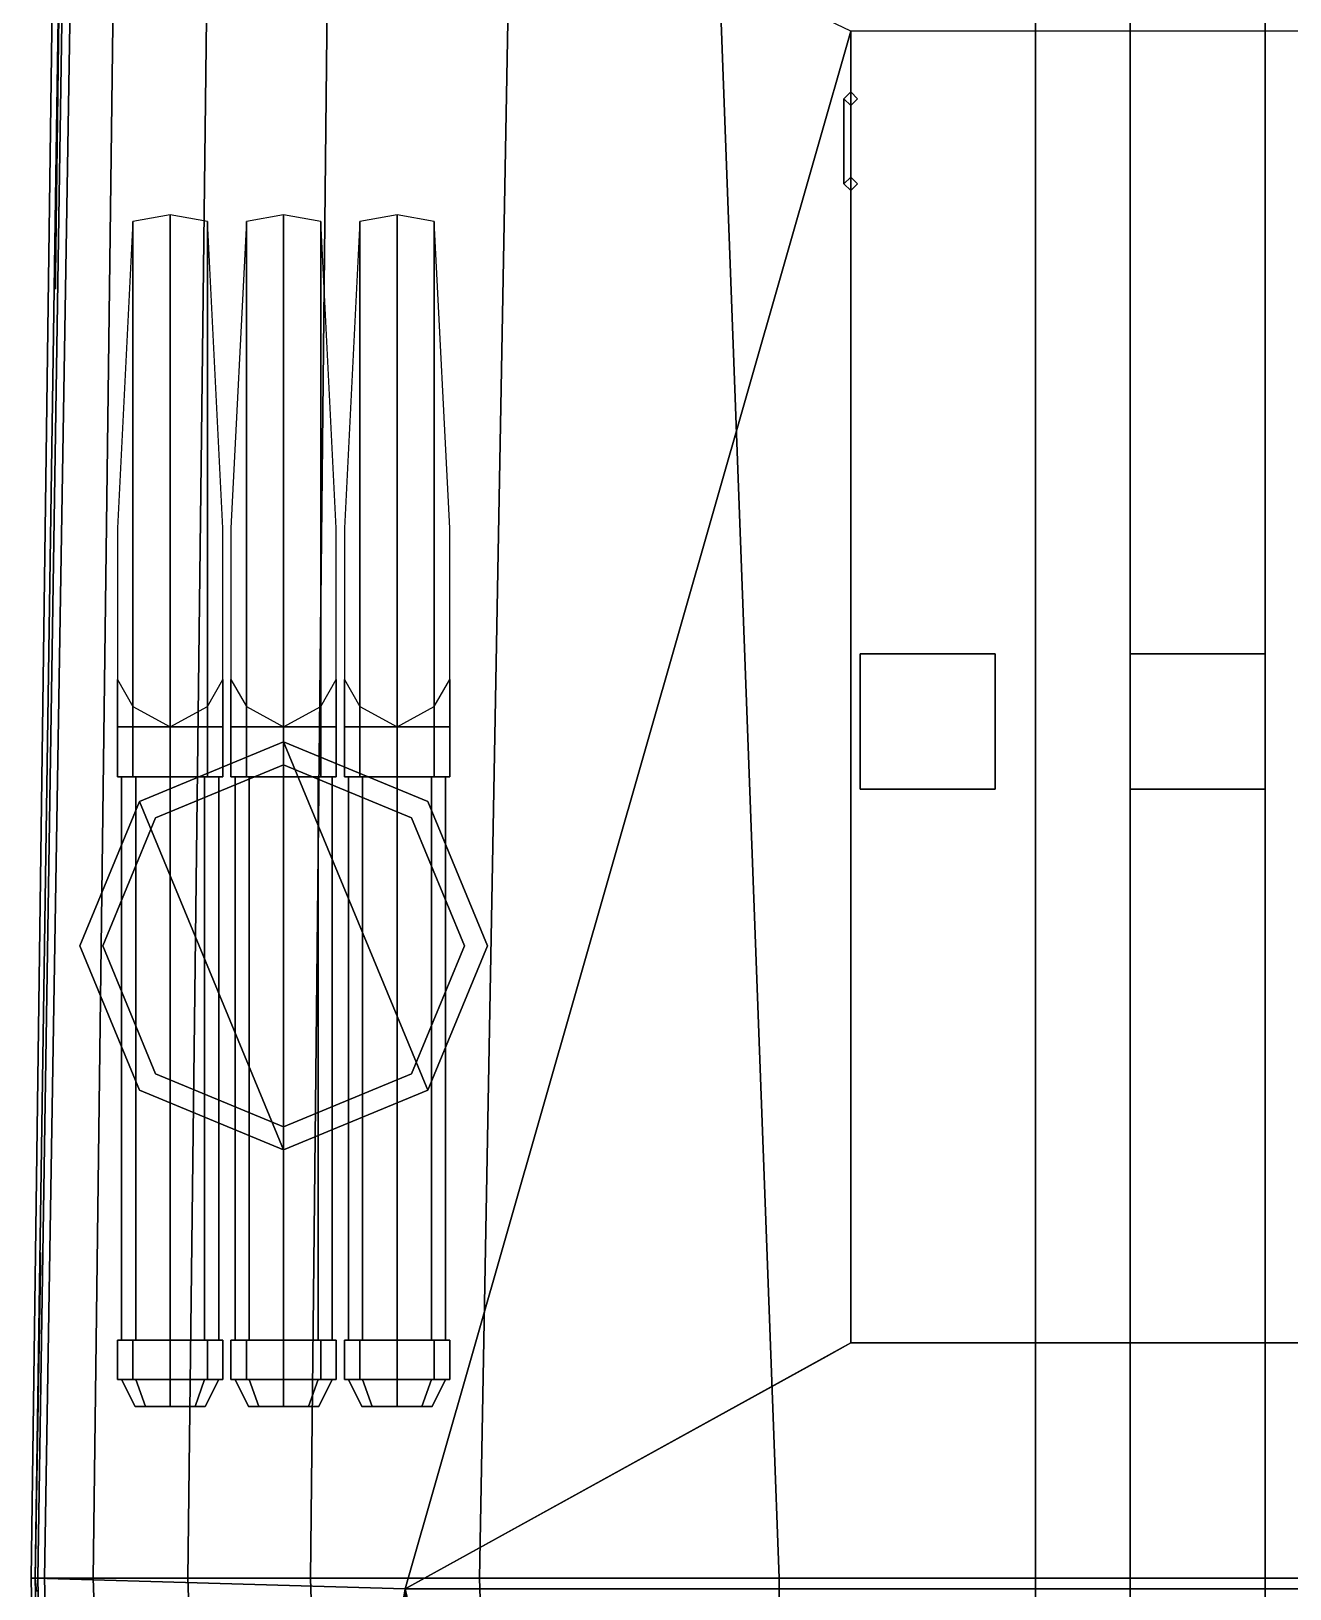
# Model space of a CAD drawing. Header units: millimetres. Extents: x -9 to 9, y -100 to 98.
# Drawn here: x -9.14 to 0.18, y -8.92 to 2.61 of the extents above; entities that cross this region are included whole.
import ezdxf

# ---------------------------------------------------------------- set-up
doc = ezdxf.new("R2010")
doc.units = ezdxf.units.MM
for name, color, linetype in [('cables', 6, 'Continuous'), ('railings', 6, 'Continuous'), ('superstructure', 3, 'Continuous'), ('turret', 2, 'Continuous')]:
    doc.layers.add(name, color=color, linetype=linetype)

msp = doc.modelspace()

# ---------------------------------------------------------------- linework, layer by layer
for points in [[(-8.95, 5.39, 4.38), (-8.87, 5.39, -1.44), (-9.09, -8.84, -1.44), (-9.14, -8.84, 3.52)], [(-8.9, 5.39, 4.91), (-8.95, 5.39, 4.38), (-9.14, -8.84, 3.52), (-9.11, -8.84, 4.91)], [(-8.87, 5.39, -1.44), (-8.81, 5.39, -2.17), (-9.04, -8.84, -2.17), (-9.09, -8.84, -1.44)], [(-8.81, 5.39, -2.17), (-8.5, 5.39, -3.2), (-8.68, -8.84, -3.2), (-9.04, -8.84, -2.17)], [(-8.5, 5.39, -3.2), (-7.81, 5.39, -4.23), (-7.98, -8.84, -4.23), (-8.68, -8.84, -3.2)], [(-7.81, 5.39, -4.23), (-6.92, 5.39, -4.95), (-7.07, -8.84, -4.95), (-7.98, -8.84, -4.23)], [(-6.92, 5.39, -4.95), (-5.56, 5.39, -5.46), (-5.82, -8.84, -5.55), (-7.07, -8.84, -4.95)], [(-5.56, 5.39, -5.46), (-4.13, 5.39, -5.73), (-3.6, -8.84, -5.82), (-5.82, -8.84, -5.55)], [(-4.13, 5.39, -5.73), (-1.7, 5.39, -5.96), (-1.7, -8.84, -5.85), (-3.6, -8.84, -5.82)], [(0, -8.84, -5.97), (-1.7, -8.84, -5.85), (-1.7, 5.39, -5.96), (0, 5.39, -5.97)], [(0, 5.39, -5.97), (1.7, 5.39, -5.96), (1.7, -8.84, -5.85), (0, -8.84, -5.97)], [(-3, -3, 63.87), (-3, -2, 63.87), (-2, -2, 63.87), (-2, -3, 63.87)], [(-2, -3, 63.87), (-2, -2, 63.87), (-3, -2, 63.87), (-3, -3, 63.87)], [(0, -2, 64.87), (0, -2, 63.87), (-1, -2, 63.87), (-1, -2, 64.87)], [(-1, -2, 64.87), (-1, -2, 63.87), (-1, -3, 63.87), (-1, -3, 64.87)], [(-1, -3, 63.87), (-1, -2, 63.87), (0, -2, 63.87), (0, -3, 63.87)], [(0, -3, 64.87), (0, -2, 64.87), (-1, -2, 64.87), (-1, -3, 64.87)], [(0, -3, 63.87), (0, -2, 63.87), (0, -2, 64.87), (0, -3, 64.87)], [(-1, -3, 64.87), (-1, -3, 63.87), (0, -3, 63.87), (0, -3, 64.87)], [(-9.14, -8.84, 3.52), (-9.09, -8.84, -1.44), (-8.8, -23.54, -0.89), (-8.87, -23.54, 3.52)], [(-9.11, -8.84, 4.91), (-9.14, -8.84, 3.52), (-8.87, -23.54, 3.52), (-8.79, -23.54, 4.91)], [(-9.09, -8.84, -1.44), (-9.04, -8.84, -2.17), (-8.69, -23.54, -1.82), (-8.8, -23.54, -0.89)], [(-9.04, -8.84, -2.17), (-8.68, -8.84, -3.2), (-8.17, -23.54, -3.2), (-8.69, -23.54, -1.82)], [(-8.68, -8.84, -3.2), (-7.98, -8.84, -4.23), (-7.47, -23.54, -4.05), (-8.17, -23.54, -3.2)], [(-7.98, -8.84, -4.23), (-7.07, -8.84, -4.95), (-6.62, -23.54, -4.65), (-7.47, -23.54, -4.05)], [(-7.07, -8.84, -4.95), (-5.82, -8.84, -5.55), (-5.34, -23.54, -5.18), (-6.62, -23.54, -4.65)], [(-5.82, -8.84, -5.55), (-3.6, -8.84, -5.82), (-3.6, -23.54, -5.5), (-5.34, -23.54, -5.18)], [(-3.6, -8.84, -5.82), (-1.7, -8.84, -5.85), (-1.7, -23.54, -5.74), (-3.6, -23.54, -5.5)], [(0, -23.54, -5.97), (-1.7, -23.54, -5.74), (-1.7, -8.84, -5.85), (0, -8.84, -5.97)], [(0, -8.84, -5.97), (1.7, -8.84, -5.85), (1.7, -23.54, -5.74), (0, -23.54, -5.97)]]:
    msp.add_3dface(points)
at = {"layer": 'cables'}
for points in [[(-1, 2.26, 26.37), (-1, 16.58, 25.22), (-1, 16.58, 25.29), (-1, 2.26, 26.44)], [(-1, 2.26, 26.44), (-1, 16.58, 25.29), (-1, 16.58, 25.22), (-1, 2.26, 26.37)], [(-1, -12.65, 28.37), (-1, 2.26, 26.37), (-1, 2.26, 26.44), (-1, -12.65, 28.44)], [(-1, -12.65, 28.44), (-1, 2.26, 26.44), (-1, 2.26, 26.37), (-1, -12.65, 28.37)]]:
    msp.add_3dface(points, dxfattribs=at)
at = {"layer": 'railings'}
for points in [[(-8.96, 0.8, 5.83), (-8.93, 3.11, 5.83), (-8.93, 3.11, 5.94), (-8.96, 0.8, 5.94)], [(-8.96, 0.8, 5.94), (-8.93, 3.11, 5.94), (-8.93, 3.11, 5.83), (-8.96, 0.8, 5.83)], [(-8.96, 0.8, 5.47), (-8.93, 3.11, 5.47), (-8.93, 3.11, 5.36), (-8.96, 0.8, 5.36)], [(-8.96, 0.8, 5.36), (-8.93, 3.11, 5.36), (-8.93, 3.11, 5.47), (-8.96, 0.8, 5.47)], [(-3.07, 2.51, 7.26), (-3.07, 2.51, 8.29), (-3.07, 2.61, 8.29), (-3.07, 2.61, 7.26)], [(-3.07, 2.61, 7.26), (-3.07, 2.61, 8.29), (-3.07, 2.51, 8.29), (-3.07, 2.51, 7.26)], [(-3.07, 0.2, 8.18), (-3.07, 2.51, 8.18), (-3.07, 2.51, 8.29), (-3.07, 0.2, 8.29)], [(-3.07, 0.2, 8.29), (-3.07, 2.51, 8.29), (-3.07, 2.51, 8.18), (-3.07, 0.2, 8.18)], [(-3.07, 0.2, 7.71), (-3.07, 2.51, 7.71), (-3.07, 2.51, 7.82), (-3.07, 0.2, 7.82)], [(-3.07, 0.2, 7.82), (-3.07, 2.51, 7.82), (-3.07, 2.51, 7.71), (-3.07, 0.2, 7.71)], [(-8.96, 0.7, 4.91), (-8.96, 0.7, 5.94), (-8.96, 0.8, 5.94), (-8.96, 0.8, 4.91)], [(-8.96, 0.8, 4.91), (-8.96, 0.8, 5.94), (-8.96, 0.7, 5.94), (-8.96, 0.7, 4.91)], [(-3.07, 0.2, 7.26), (-3.07, 0.2, 8.29), (-3.07, 0.1, 8.29), (-3.07, 0.1, 7.26)], [(-3.07, 0.1, 7.26), (-3.07, 0.1, 8.29), (-3.07, 0.2, 8.29), (-3.07, 0.2, 7.26)], [(-3.07, -2.21, 8.29), (-3.07, 0.1, 8.29), (-3.07, 0.1, 8.18), (-3.07, -2.21, 8.18)], [(-3.07, -2.21, 8.18), (-3.07, 0.1, 8.18), (-3.07, 0.1, 8.29), (-3.07, -2.21, 8.29)], [(-3.07, -2.21, 7.82), (-3.07, 0.1, 7.82), (-3.07, 0.1, 7.71), (-3.07, -2.21, 7.71)], [(-3.07, -2.21, 7.71), (-3.07, 0.1, 7.71), (-3.07, 0.1, 7.82), (-3.07, -2.21, 7.82)], [(-3.07, -2.31, 7.26), (-3.07, -2.31, 8.29), (-3.07, -2.21, 8.29), (-3.07, -2.21, 7.26)], [(-3.07, -2.21, 7.26), (-3.07, -2.21, 8.29), (-3.07, -2.31, 8.29), (-3.07, -2.31, 7.26)], [(-3.07, -4.62, 8.18), (-3.07, -2.31, 8.18), (-3.07, -2.31, 8.29), (-3.07, -4.62, 8.29)], [(-3.07, -4.62, 8.29), (-3.07, -2.31, 8.29), (-3.07, -2.31, 8.18), (-3.07, -4.62, 8.18)], [(-3.07, -4.62, 7.71), (-3.07, -2.31, 7.71), (-3.07, -2.31, 7.82), (-3.07, -4.62, 7.82)], [(-3.07, -4.62, 7.82), (-3.07, -2.31, 7.82), (-3.07, -2.31, 7.71), (-3.07, -4.62, 7.71)], [(-3.07, -4.62, 7.26), (-3.07, -4.62, 8.29), (-3.07, -4.72, 8.29), (-3.07, -4.72, 7.26)], [(-3.07, -4.72, 7.26), (-3.07, -4.72, 8.29), (-3.07, -4.62, 8.29), (-3.07, -4.62, 7.26)], [(-3.07, -7.1, 8.29), (-3.07, -4.72, 8.29), (-3.07, -4.72, 8.18), (-3.07, -7.1, 8.18)], [(-3.07, -7.1, 8.18), (-3.07, -4.72, 8.18), (-3.07, -4.72, 8.29), (-3.07, -7.1, 8.29)], [(-3.07, -7.1, 7.82), (-3.07, -4.72, 7.82), (-3.07, -4.72, 7.71), (-3.07, -7.1, 7.71)], [(-3.07, -7.1, 7.71), (-3.07, -4.72, 7.71), (-3.07, -4.72, 7.82), (-3.07, -7.1, 7.82)], [(-9.07, -6.43, 4.91), (-9.07, -6.43, 5.94), (-9.07, -6.53, 5.94), (-9.07, -6.53, 4.91)], [(-9.07, -6.53, 4.91), (-9.07, -6.53, 5.94), (-9.07, -6.43, 5.94), (-9.07, -6.43, 4.91)], [(-9.11, -8.84, 5.94), (-9.07, -6.53, 5.94), (-9.07, -6.53, 5.83), (-9.11, -8.84, 5.83)], [(-9.11, -8.84, 5.83), (-9.07, -6.53, 5.83), (-9.07, -6.53, 5.94), (-9.11, -8.84, 5.94)], [(-9.11, -8.84, 5.36), (-9.07, -6.53, 5.36), (-9.07, -6.53, 5.47), (-9.11, -8.84, 5.47)], [(-9.11, -8.84, 5.47), (-9.07, -6.53, 5.47), (-9.07, -6.53, 5.36), (-9.11, -8.84, 5.36)], [(-3.25, -7.2, 7.26), (-3.25, -7.2, 8.29), (-3.07, -7.1, 8.29), (-3.07, -7.1, 7.26)], [(-3.07, -7.1, 7.26), (-3.07, -7.1, 8.29), (-3.25, -7.2, 8.29), (-3.25, -7.2, 7.26)], [(-6.37, -8.92, 8.18), (-3.25, -7.2, 8.18), (-3.25, -7.2, 8.29), (-6.37, -8.92, 8.29)], [(-6.37, -8.92, 8.29), (-3.25, -7.2, 8.29), (-3.25, -7.2, 8.18), (-6.37, -8.92, 8.18)], [(-6.37, -8.92, 7.82), (-3.25, -7.2, 7.82), (-3.25, -7.2, 7.71), (-6.37, -8.92, 7.71)], [(-6.37, -8.92, 7.71), (-3.25, -7.2, 7.71), (-3.25, -7.2, 7.82), (-6.37, -8.92, 7.82)], [(-9.1, -8.94, 4.91), (-9.1, -8.94, 5.94), (-9.11, -8.84, 5.94), (-9.11, -8.84, 4.91)], [(-9.11, -8.84, 4.91), (-9.11, -8.84, 5.94), (-9.1, -8.94, 5.94), (-9.1, -8.94, 4.91)], [(-6.37, -8.92, 7.26), (-6.37, -8.92, 8.29), (-6.37, -9.02, 8.29), (-6.37, -9.02, 7.26)], [(-6.37, -9.02, 7.26), (-6.37, -9.02, 8.29), (-6.37, -8.92, 8.29), (-6.37, -8.92, 7.26)]]:
    msp.add_3dface(points, dxfattribs=at)
at = {"layer": 'superstructure'}
for points in [[(-3.07, 2.61, 4.91), (-8.9, 5.39, 4.91), (-9.11, -8.84, 4.91), (-6.37, -8.92, 4.91)], [(-3.07, -7.1, 4.91), (-3.07, 2.61, 4.91), (-3.07, 2.61, 4.91), (-6.37, -8.92, 4.91)], [(-3.07, 2.61, 7.26), (-3.07, 2.61, 4.91), (-3.07, -7.1, 4.91), (-3.07, -7.1, 7.26)], [(3.07, -7.1, 7.26), (3.07, 2.61, 7.26), (-3.07, 2.61, 7.26), (-3.07, -7.1, 7.26)], [(-3.07, 2.16, 4.91), (-3.12, 2.11, 4.91), (-3.12, 2.11, 8.4), (-3.07, 2.16, 8.4)], [(-3.07, 2.16, 8.4), (-3.12, 2.11, 8.4), (-3.07, 2.06, 8.4), (-3.02, 2.11, 8.4)], [(-3.12, 1.48, 7.05), (-3.07, 1.53, 7.1), (-3.07, 2.06, 7.1), (-3.12, 2.11, 7.05)], [(-3.07, 1.53, 7), (-3.12, 1.48, 7.05), (-3.12, 2.11, 7.05), (-3.07, 2.06, 7)], [(-3.12, 1.48, 6.77), (-3.07, 1.53, 6.82), (-3.07, 2.06, 6.82), (-3.12, 2.11, 6.77)], [(-3.07, 1.53, 6.72), (-3.12, 1.48, 6.77), (-3.12, 2.11, 6.77), (-3.07, 2.06, 6.72)], [(-3.12, 2.11, 4.91), (-3.07, 2.06, 4.91), (-3.07, 2.06, 8.4), (-3.12, 2.11, 8.4)], [(-3.12, 1.48, 6.47), (-3.07, 1.53, 6.52), (-3.07, 2.06, 6.52), (-3.12, 2.11, 6.47)], [(-3.07, 1.53, 6.42), (-3.12, 1.48, 6.47), (-3.12, 2.11, 6.47), (-3.07, 2.06, 6.42)], [(-3.12, 1.48, 6.19), (-3.07, 1.53, 6.24), (-3.07, 2.06, 6.24), (-3.12, 2.11, 6.19)], [(-3.07, 1.53, 6.14), (-3.12, 1.48, 6.19), (-3.12, 2.11, 6.19), (-3.07, 2.06, 6.14)], [(-3.07, 1.53, 4.98), (-3.12, 1.48, 5.03), (-3.12, 2.11, 5.03), (-3.07, 2.06, 4.98)], [(-3.12, 1.48, 5.03), (-3.07, 1.53, 5.08), (-3.07, 2.06, 5.08), (-3.12, 2.11, 5.03)], [(-3.07, 1.53, 5.26), (-3.12, 1.48, 5.31), (-3.12, 2.11, 5.31), (-3.07, 2.06, 5.26)], [(-3.12, 1.48, 5.31), (-3.07, 1.53, 5.36), (-3.07, 2.06, 5.36), (-3.12, 2.11, 5.31)], [(-3.12, 1.48, 5.89), (-3.07, 1.53, 5.94), (-3.07, 2.06, 5.94), (-3.12, 2.11, 5.89)], [(-3.07, 1.53, 5.84), (-3.12, 1.48, 5.89), (-3.12, 2.11, 5.89), (-3.07, 2.06, 5.84)], [(-3.12, 1.48, 5.61), (-3.07, 1.53, 5.66), (-3.07, 2.06, 5.66), (-3.12, 2.11, 5.61)], [(-3.07, 1.53, 5.56), (-3.12, 1.48, 5.61), (-3.12, 2.11, 5.61), (-3.07, 2.06, 5.56)], [(-3.02, 2.11, 7.26), (-3.07, 2.16, 7.26), (-3.07, 2.16, 8.4), (-3.02, 2.11, 8.4)], [(-3.07, 2.06, 7.26), (-3.02, 2.11, 7.26), (-3.02, 2.11, 8.4), (-3.07, 2.06, 8.4)], [(-3.07, 1.53, 4.91), (-3.12, 1.48, 4.91), (-3.12, 1.48, 8.4), (-3.07, 1.53, 8.4)], [(-3.07, 1.53, 8.4), (-3.12, 1.48, 8.4), (-3.07, 1.43, 8.4), (-3.02, 1.48, 8.4)], [(-3.02, 1.48, 7.26), (-3.07, 1.53, 7.26), (-3.07, 1.53, 8.4), (-3.02, 1.48, 8.4)], [(-3.12, 1.48, 4.91), (-3.07, 1.43, 4.91), (-3.07, 1.43, 8.4), (-3.12, 1.48, 8.4)], [(-3.07, 1.43, 7.26), (-3.02, 1.48, 7.26), (-3.02, 1.48, 8.4), (-3.07, 1.43, 8.4)], [(-3.07, -7.1, 7.26), (-3.07, -7.1, 4.91), (-6.37, -8.92, 4.91), (-6.37, -8.92, 7.26)], [(6.37, -8.92, 7.26), (3.07, -7.1, 7.26), (-3.07, -7.1, 7.26), (-6.37, -8.92, 7.26)], [(-8.79, -23.54, 4.91), (-6.37, -8.92, 4.91), (-6.37, -8.92, 4.91), (-9.11, -8.84, 4.91)], [(-8.63, -38.17, 4.91), (-6.37, -39.81, 4.91), (-6.37, -8.92, 4.91), (-8.79, -23.54, 4.91)], [(-6.37, -8.92, 7.26), (-3.51, -21.59, 7.26), (3.51, -21.59, 7.26), (6.37, -8.92, 7.26)], [(-6.37, -8.92, 4.91), (-6.37, -15.01, 4.91), (-6.37, -15.01, 7.26), (-6.37, -8.92, 7.26)], [(-3.51, -21.59, 7.26), (-6.37, -8.92, 7.26), (-6.37, -39.81, 7.26), (-3.51, -37.47, 7.26)]]:
    msp.add_3dface(points, dxfattribs=at)
at = {"layer": 'turret'}
for points in [[(-8.5, -2.91, 5.86), (-8.386, -2.91, 6.136), (-8.386, 1.2, 6.136), (-8.5, -1.07, 5.86)], [(-8.386, -2.91, 6.136), (-8.11, -2.91, 6.25), (-8.11, 1.25, 6.25), (-8.386, 1.2, 6.136)], [(-8.11, -2.91, 6.25), (-7.834, -2.91, 6.136), (-7.834, 1.2, 6.136), (-8.11, 1.25, 6.25)], [(-7.834, -2.91, 6.136), (-7.72, -2.91, 5.86), (-7.72, -1.07, 5.86), (-7.834, 1.2, 6.136)], [(-7.66, -2.91, 5.86), (-7.546, -2.91, 6.136), (-7.546, 1.2, 6.136), (-7.66, -1.07, 5.86)], [(-7.546, -2.91, 6.136), (-7.27, -2.91, 6.25), (-7.27, 1.25, 6.25), (-7.546, 1.2, 6.136)], [(-7.27, -2.91, 6.25), (-6.994, -2.91, 6.136), (-6.994, 1.2, 6.136), (-7.27, 1.25, 6.25)], [(-6.994, -2.91, 6.136), (-6.88, -2.91, 5.86), (-6.88, -1.07, 5.86), (-6.994, 1.2, 6.136)], [(-6.82, -2.91, 5.86), (-6.706, -2.91, 6.136), (-6.706, 1.2, 6.136), (-6.82, -1.07, 5.86)], [(-6.706, -2.91, 6.136), (-6.43, -2.91, 6.25), (-6.43, 1.25, 6.25), (-6.706, 1.2, 6.136)], [(-6.43, -2.91, 6.25), (-6.154, -2.91, 6.136), (-6.154, 1.2, 6.136), (-6.43, 1.25, 6.25)], [(-6.154, -2.91, 6.136), (-6.04, -2.91, 5.86), (-6.04, -1.07, 5.86), (-6.154, 1.2, 6.136)], [(-8.386, -2.91, 5.584), (-8.5, -2.91, 5.86), (-8.5, -2.19, 5.86), (-8.386, -2.39, 5.584)], [(-7.72, -2.91, 5.86), (-7.834, -2.91, 5.584), (-7.834, -2.39, 5.584), (-7.72, -2.19, 5.86)], [(-7.546, -2.91, 5.584), (-7.66, -2.91, 5.86), (-7.66, -2.19, 5.86), (-7.546, -2.39, 5.584)], [(-6.88, -2.91, 5.86), (-6.994, -2.91, 5.584), (-6.994, -2.39, 5.584), (-6.88, -2.19, 5.86)], [(-6.706, -2.91, 5.584), (-6.82, -2.91, 5.86), (-6.82, -2.19, 5.86), (-6.706, -2.39, 5.584)], [(-6.04, -2.91, 5.86), (-6.154, -2.91, 5.584), (-6.154, -2.39, 5.584), (-6.04, -2.19, 5.86)], [(-8.11, -2.91, 5.47), (-8.386, -2.91, 5.584), (-8.386, -2.39, 5.584), (-8.11, -2.54, 5.47)], [(-7.834, -2.91, 5.584), (-8.11, -2.91, 5.47), (-8.11, -2.54, 5.47), (-7.834, -2.39, 5.584)], [(-7.27, -2.91, 5.47), (-7.546, -2.91, 5.584), (-7.546, -2.39, 5.584), (-7.27, -2.54, 5.47)], [(-6.994, -2.91, 5.584), (-7.27, -2.91, 5.47), (-7.27, -2.54, 5.47), (-6.994, -2.39, 5.584)], [(-6.43, -2.91, 5.47), (-6.706, -2.91, 5.584), (-6.706, -2.39, 5.584), (-6.43, -2.54, 5.47)], [(-6.154, -2.91, 5.584), (-6.43, -2.91, 5.47), (-6.43, -2.54, 5.47), (-6.154, -2.39, 5.584)], [(-8.386, -2.54, 6.136), (-8.11, -2.54, 6.25), (-7.834, -2.54, 6.136), (-8.5, -2.54, 5.86)], [(-8.5, -2.54, 5.86), (-7.834, -2.54, 6.136), (-7.72, -2.54, 5.86), (-8.386, -2.54, 5.584)], [(-8.386, -2.54, 5.584), (-7.72, -2.54, 5.86), (-7.834, -2.54, 5.584), (-8.11, -2.54, 5.47)], [(-7.27, -2.65, 5.19), (-8.338, -3.092, 5.19), (-8.338, -3.092, 5.5), (-7.27, -2.65, 5.5)], [(-6.202, -5.228, 5.5), (-7.27, -2.65, 5.5), (-8.338, -3.092, 5.5), (-7.27, -5.67, 5.5)], [(-7.27, -5.67, 5.19), (-8.338, -3.092, 5.19), (-7.27, -2.65, 5.19), (-6.202, -5.228, 5.19)], [(-7.546, -2.54, 6.136), (-7.27, -2.54, 6.25), (-6.994, -2.54, 6.136), (-7.66, -2.54, 5.86)], [(-7.66, -2.54, 5.86), (-6.994, -2.54, 6.136), (-6.88, -2.54, 5.86), (-7.546, -2.54, 5.584)], [(-7.546, -2.54, 5.584), (-6.88, -2.54, 5.86), (-6.994, -2.54, 5.584), (-7.27, -2.54, 5.47)], [(-6.202, -3.092, 5.19), (-7.27, -2.65, 5.19), (-7.27, -2.65, 5.5), (-6.202, -3.092, 5.5)], [(-5.76, -4.16, 5.5), (-6.202, -3.092, 5.5), (-7.27, -2.65, 5.5), (-6.202, -5.228, 5.5)], [(-6.202, -5.228, 5.19), (-7.27, -2.65, 5.19), (-6.202, -3.092, 5.19), (-5.76, -4.16, 5.19)], [(-6.706, -2.54, 6.136), (-6.43, -2.54, 6.25), (-6.154, -2.54, 6.136), (-6.82, -2.54, 5.86)], [(-6.82, -2.54, 5.86), (-6.154, -2.54, 6.136), (-6.04, -2.54, 5.86), (-6.706, -2.54, 5.584)], [(-6.706, -2.54, 5.584), (-6.04, -2.54, 5.86), (-6.154, -2.54, 5.584), (-6.43, -2.54, 5.47)], [(-7.27, -2.82, 4.91), (-8.218, -3.212, 4.91), (-8.218, -3.212, 5.19), (-7.27, -2.82, 5.19)], [(-6.322, -3.212, 4.91), (-7.27, -2.82, 4.91), (-7.27, -2.82, 5.19), (-6.322, -3.212, 5.19)], [(-8.386, -2.91, 5.584), (-8.11, -2.91, 5.47), (-7.834, -2.91, 5.584), (-8.5, -2.91, 5.86)], [(-8.5, -2.91, 5.86), (-7.834, -2.91, 5.584), (-7.72, -2.91, 5.86), (-8.386, -2.91, 6.136)], [(-8.365, -7.08, 5.605), (-8.47, -7.08, 5.86), (-8.47, -2.91, 5.86), (-8.365, -2.91, 5.605)], [(-8.47, -7.08, 5.86), (-8.365, -7.08, 6.115), (-8.365, -2.91, 6.115), (-8.47, -2.91, 5.86)], [(-8.386, -2.91, 6.136), (-7.72, -2.91, 5.86), (-7.834, -2.91, 6.136), (-8.11, -2.91, 6.25)], [(-8.365, -7.08, 6.115), (-8.11, -7.08, 6.22), (-8.11, -2.91, 6.22), (-8.365, -2.91, 6.115)], [(-8.11, -7.08, 5.5), (-8.365, -7.08, 5.605), (-8.365, -2.91, 5.605), (-8.11, -2.91, 5.5)], [(-8.11, -7.08, 6.22), (-7.855, -7.08, 6.115), (-7.855, -2.91, 6.115), (-8.11, -2.91, 6.22)], [(-7.855, -7.08, 5.605), (-8.11, -7.08, 5.5), (-8.11, -2.91, 5.5), (-7.855, -2.91, 5.605)], [(-7.75, -7.08, 5.86), (-7.855, -7.08, 5.605), (-7.855, -2.91, 5.605), (-7.75, -2.91, 5.86)], [(-7.855, -7.08, 6.115), (-7.75, -7.08, 5.86), (-7.75, -2.91, 5.86), (-7.855, -2.91, 6.115)], [(-7.546, -2.91, 5.584), (-7.27, -2.91, 5.47), (-6.994, -2.91, 5.584), (-7.66, -2.91, 5.86)], [(-7.66, -2.91, 5.86), (-6.994, -2.91, 5.584), (-6.88, -2.91, 5.86), (-7.546, -2.91, 6.136)], [(-7.525, -7.08, 5.605), (-7.63, -7.08, 5.86), (-7.63, -2.91, 5.86), (-7.525, -2.91, 5.605)], [(-7.63, -7.08, 5.86), (-7.525, -7.08, 6.115), (-7.525, -2.91, 6.115), (-7.63, -2.91, 5.86)], [(-7.546, -2.91, 6.136), (-6.88, -2.91, 5.86), (-6.994, -2.91, 6.136), (-7.27, -2.91, 6.25)], [(-7.525, -7.08, 6.115), (-7.27, -7.08, 6.22), (-7.27, -2.91, 6.22), (-7.525, -2.91, 6.115)], [(-7.27, -7.08, 5.5), (-7.525, -7.08, 5.605), (-7.525, -2.91, 5.605), (-7.27, -2.91, 5.5)], [(-7.27, -7.08, 6.22), (-7.015, -7.08, 6.115), (-7.015, -2.91, 6.115), (-7.27, -2.91, 6.22)], [(-7.015, -7.08, 5.605), (-7.27, -7.08, 5.5), (-7.27, -2.91, 5.5), (-7.015, -2.91, 5.605)], [(-6.91, -7.08, 5.86), (-7.015, -7.08, 5.605), (-7.015, -2.91, 5.605), (-6.91, -2.91, 5.86)], [(-7.015, -7.08, 6.115), (-6.91, -7.08, 5.86), (-6.91, -2.91, 5.86), (-7.015, -2.91, 6.115)], [(-6.706, -2.91, 5.584), (-6.43, -2.91, 5.47), (-6.154, -2.91, 5.584), (-6.82, -2.91, 5.86)], [(-6.82, -2.91, 5.86), (-6.154, -2.91, 5.584), (-6.04, -2.91, 5.86), (-6.706, -2.91, 6.136)], [(-6.685, -7.08, 5.605), (-6.79, -7.08, 5.86), (-6.79, -2.91, 5.86), (-6.685, -2.91, 5.605)], [(-6.79, -7.08, 5.86), (-6.685, -7.08, 6.115), (-6.685, -2.91, 6.115), (-6.79, -2.91, 5.86)], [(-6.706, -2.91, 6.136), (-6.04, -2.91, 5.86), (-6.154, -2.91, 6.136), (-6.43, -2.91, 6.25)], [(-6.685, -7.08, 6.115), (-6.43, -7.08, 6.22), (-6.43, -2.91, 6.22), (-6.685, -2.91, 6.115)], [(-6.43, -7.08, 5.5), (-6.685, -7.08, 5.605), (-6.685, -2.91, 5.605), (-6.43, -2.91, 5.5)], [(-6.43, -7.08, 6.22), (-6.175, -7.08, 6.115), (-6.175, -2.91, 6.115), (-6.43, -2.91, 6.22)], [(-6.175, -7.08, 5.605), (-6.43, -7.08, 5.5), (-6.43, -2.91, 5.5), (-6.175, -2.91, 5.605)], [(-6.07, -7.08, 5.86), (-6.175, -7.08, 5.605), (-6.175, -2.91, 5.605), (-6.07, -2.91, 5.86)], [(-6.175, -7.08, 6.115), (-6.07, -7.08, 5.86), (-6.07, -2.91, 5.86), (-6.175, -2.91, 6.115)], [(-8.338, -3.092, 5.19), (-8.78, -4.16, 5.19), (-8.78, -4.16, 5.5), (-8.338, -3.092, 5.5)], [(-8.338, -5.228, 5.19), (-8.78, -4.16, 5.19), (-8.338, -3.092, 5.19), (-7.27, -5.67, 5.19)], [(-7.27, -5.67, 5.5), (-8.338, -3.092, 5.5), (-8.78, -4.16, 5.5), (-8.338, -5.228, 5.5)], [(-5.76, -4.16, 5.19), (-6.202, -3.092, 5.19), (-6.202, -3.092, 5.5), (-5.76, -4.16, 5.5)], [(-8.218, -3.212, 4.91), (-8.61, -4.16, 4.91), (-8.61, -4.16, 5.19), (-8.218, -3.212, 5.19)], [(-5.93, -4.16, 4.91), (-6.322, -3.212, 4.91), (-6.322, -3.212, 5.19), (-5.93, -4.16, 5.19)], [(-8.78, -4.16, 5.19), (-8.338, -5.228, 5.19), (-8.338, -5.228, 5.5), (-8.78, -4.16, 5.5)], [(-8.61, -4.16, 4.91), (-8.218, -5.108, 4.91), (-8.218, -5.108, 5.19), (-8.61, -4.16, 5.19)], [(-6.322, -5.108, 4.91), (-5.93, -4.16, 4.91), (-5.93, -4.16, 5.19), (-6.322, -5.108, 5.19)], [(-6.202, -5.228, 5.19), (-5.76, -4.16, 5.19), (-5.76, -4.16, 5.5), (-6.202, -5.228, 5.5)], [(-8.218, -5.108, 4.91), (-7.27, -5.5, 4.91), (-7.27, -5.5, 5.19), (-8.218, -5.108, 5.19)], [(-7.27, -5.5, 4.91), (-6.322, -5.108, 4.91), (-6.322, -5.108, 5.19), (-7.27, -5.5, 5.19)], [(-8.338, -5.228, 5.19), (-7.27, -5.67, 5.19), (-7.27, -5.67, 5.5), (-8.338, -5.228, 5.5)], [(-7.27, -5.67, 5.19), (-6.202, -5.228, 5.19), (-6.202, -5.228, 5.5), (-7.27, -5.67, 5.5)], [(-8.386, -7.37, 5.584), (-8.5, -7.37, 5.86), (-8.5, -7.08, 5.86), (-8.386, -7.08, 5.584)], [(-8.5, -7.37, 5.86), (-8.386, -7.37, 6.136), (-8.386, -7.08, 6.136), (-8.5, -7.08, 5.86)], [(-8.5, -7.08, 5.86), (-7.834, -7.08, 6.136), (-7.72, -7.08, 5.86), (-8.386, -7.08, 5.584)], [(-8.386, -7.08, 6.136), (-8.11, -7.08, 6.25), (-7.834, -7.08, 6.136), (-8.5, -7.08, 5.86)], [(-8.386, -7.37, 6.136), (-8.11, -7.37, 6.25), (-8.11, -7.08, 6.25), (-8.386, -7.08, 6.136)], [(-8.11, -7.37, 5.47), (-8.386, -7.37, 5.584), (-8.386, -7.08, 5.584), (-8.11, -7.08, 5.47)], [(-8.386, -7.08, 5.584), (-7.72, -7.08, 5.86), (-7.834, -7.08, 5.584), (-8.11, -7.08, 5.47)], [(-8.11, -7.37, 6.25), (-7.834, -7.37, 6.136), (-7.834, -7.08, 6.136), (-8.11, -7.08, 6.25)], [(-7.834, -7.37, 5.584), (-8.11, -7.37, 5.47), (-8.11, -7.08, 5.47), (-7.834, -7.08, 5.584)], [(-7.72, -7.37, 5.86), (-7.834, -7.37, 5.584), (-7.834, -7.08, 5.584), (-7.72, -7.08, 5.86)], [(-7.834, -7.37, 6.136), (-7.72, -7.37, 5.86), (-7.72, -7.08, 5.86), (-7.834, -7.08, 6.136)], [(-7.546, -7.37, 5.584), (-7.66, -7.37, 5.86), (-7.66, -7.08, 5.86), (-7.546, -7.08, 5.584)], [(-7.66, -7.37, 5.86), (-7.546, -7.37, 6.136), (-7.546, -7.08, 6.136), (-7.66, -7.08, 5.86)], [(-7.66, -7.08, 5.86), (-6.994, -7.08, 6.136), (-6.88, -7.08, 5.86), (-7.546, -7.08, 5.584)], [(-7.546, -7.08, 6.136), (-7.27, -7.08, 6.25), (-6.994, -7.08, 6.136), (-7.66, -7.08, 5.86)], [(-7.546, -7.37, 6.136), (-7.27, -7.37, 6.25), (-7.27, -7.08, 6.25), (-7.546, -7.08, 6.136)], [(-7.27, -7.37, 5.47), (-7.546, -7.37, 5.584), (-7.546, -7.08, 5.584), (-7.27, -7.08, 5.47)], [(-7.546, -7.08, 5.584), (-6.88, -7.08, 5.86), (-6.994, -7.08, 5.584), (-7.27, -7.08, 5.47)], [(-7.27, -7.37, 6.25), (-6.994, -7.37, 6.136), (-6.994, -7.08, 6.136), (-7.27, -7.08, 6.25)], [(-6.994, -7.37, 5.584), (-7.27, -7.37, 5.47), (-7.27, -7.08, 5.47), (-6.994, -7.08, 5.584)], [(-6.88, -7.37, 5.86), (-6.994, -7.37, 5.584), (-6.994, -7.08, 5.584), (-6.88, -7.08, 5.86)], [(-6.994, -7.37, 6.136), (-6.88, -7.37, 5.86), (-6.88, -7.08, 5.86), (-6.994, -7.08, 6.136)], [(-6.82, -7.08, 5.86), (-6.154, -7.08, 6.136), (-6.04, -7.08, 5.86), (-6.706, -7.08, 5.584)], [(-6.706, -7.08, 6.136), (-6.43, -7.08, 6.25), (-6.154, -7.08, 6.136), (-6.82, -7.08, 5.86)], [(-6.706, -7.37, 5.584), (-6.82, -7.37, 5.86), (-6.82, -7.08, 5.86), (-6.706, -7.08, 5.584)], [(-6.82, -7.37, 5.86), (-6.706, -7.37, 6.136), (-6.706, -7.08, 6.136), (-6.82, -7.08, 5.86)], [(-6.706, -7.37, 6.136), (-6.43, -7.37, 6.25), (-6.43, -7.08, 6.25), (-6.706, -7.08, 6.136)], [(-6.43, -7.37, 5.47), (-6.706, -7.37, 5.584), (-6.706, -7.08, 5.584), (-6.43, -7.08, 5.47)], [(-6.706, -7.08, 5.584), (-6.04, -7.08, 5.86), (-6.154, -7.08, 5.584), (-6.43, -7.08, 5.47)], [(-6.43, -7.37, 6.25), (-6.154, -7.37, 6.136), (-6.154, -7.08, 6.136), (-6.43, -7.08, 6.25)], [(-6.154, -7.37, 5.584), (-6.43, -7.37, 5.47), (-6.43, -7.08, 5.47), (-6.154, -7.08, 5.584)], [(-6.04, -7.37, 5.86), (-6.154, -7.37, 5.584), (-6.154, -7.08, 5.584), (-6.04, -7.08, 5.86)], [(-6.154, -7.37, 6.136), (-6.04, -7.37, 5.86), (-6.04, -7.08, 5.86), (-6.154, -7.08, 6.136)], [(-8.386, -7.37, 5.584), (-8.11, -7.37, 5.47), (-7.834, -7.37, 5.584), (-8.5, -7.37, 5.86)], [(-8.5, -7.37, 5.86), (-7.834, -7.37, 5.584), (-7.72, -7.37, 5.86), (-8.386, -7.37, 6.136)], [(-8.47, -7.37, 5.86), (-8.365, -7.37, 5.605), (-8.294, -7.57, 5.676), (-8.37, -7.57, 5.86)], [(-8.365, -7.37, 6.115), (-8.47, -7.37, 5.86), (-8.37, -7.57, 5.86), (-8.294, -7.57, 6.044)], [(-8.386, -7.37, 6.136), (-7.72, -7.37, 5.86), (-7.834, -7.37, 6.136), (-8.11, -7.37, 6.25)], [(-8.11, -7.37, 6.22), (-8.365, -7.37, 6.115), (-8.294, -7.57, 6.044), (-8.11, -7.57, 6.12)], [(-8.365, -7.37, 5.605), (-8.11, -7.37, 5.5), (-8.11, -7.57, 5.6), (-8.294, -7.57, 5.676)], [(-7.855, -7.37, 6.115), (-8.11, -7.37, 6.22), (-8.11, -7.57, 6.12), (-7.926, -7.57, 6.044)], [(-8.11, -7.37, 5.5), (-7.855, -7.37, 5.605), (-7.926, -7.57, 5.676), (-8.11, -7.57, 5.6)], [(-7.855, -7.37, 5.605), (-7.75, -7.37, 5.86), (-7.85, -7.57, 5.86), (-7.926, -7.57, 5.676)], [(-7.75, -7.37, 5.86), (-7.855, -7.37, 6.115), (-7.926, -7.57, 6.044), (-7.85, -7.57, 5.86)], [(-7.546, -7.37, 5.584), (-7.27, -7.37, 5.47), (-6.994, -7.37, 5.584), (-7.66, -7.37, 5.86)], [(-7.66, -7.37, 5.86), (-6.994, -7.37, 5.584), (-6.88, -7.37, 5.86), (-7.546, -7.37, 6.136)], [(-7.63, -7.37, 5.86), (-7.525, -7.37, 5.605), (-7.454, -7.57, 5.676), (-7.53, -7.57, 5.86)], [(-7.525, -7.37, 6.115), (-7.63, -7.37, 5.86), (-7.53, -7.57, 5.86), (-7.454, -7.57, 6.044)], [(-7.546, -7.37, 6.136), (-6.88, -7.37, 5.86), (-6.994, -7.37, 6.136), (-7.27, -7.37, 6.25)], [(-7.27, -7.37, 6.22), (-7.525, -7.37, 6.115), (-7.454, -7.57, 6.044), (-7.27, -7.57, 6.12)], [(-7.525, -7.37, 5.605), (-7.27, -7.37, 5.5), (-7.27, -7.57, 5.6), (-7.454, -7.57, 5.676)], [(-7.015, -7.37, 6.115), (-7.27, -7.37, 6.22), (-7.27, -7.57, 6.12), (-7.086, -7.57, 6.044)], [(-7.27, -7.37, 5.5), (-7.015, -7.37, 5.605), (-7.086, -7.57, 5.676), (-7.27, -7.57, 5.6)], [(-7.015, -7.37, 5.605), (-6.91, -7.37, 5.86), (-7.01, -7.57, 5.86), (-7.086, -7.57, 5.676)], [(-6.91, -7.37, 5.86), (-7.015, -7.37, 6.115), (-7.086, -7.57, 6.044), (-7.01, -7.57, 5.86)], [(-6.706, -7.37, 5.584), (-6.43, -7.37, 5.47), (-6.154, -7.37, 5.584), (-6.82, -7.37, 5.86)], [(-6.82, -7.37, 5.86), (-6.154, -7.37, 5.584), (-6.04, -7.37, 5.86), (-6.706, -7.37, 6.136)], [(-6.79, -7.37, 5.86), (-6.685, -7.37, 5.605), (-6.614, -7.57, 5.676), (-6.69, -7.57, 5.86)], [(-6.685, -7.37, 6.115), (-6.79, -7.37, 5.86), (-6.69, -7.57, 5.86), (-6.614, -7.57, 6.044)], [(-6.706, -7.37, 6.136), (-6.04, -7.37, 5.86), (-6.154, -7.37, 6.136), (-6.43, -7.37, 6.25)], [(-6.43, -7.37, 6.22), (-6.685, -7.37, 6.115), (-6.614, -7.57, 6.044), (-6.43, -7.57, 6.12)], [(-6.685, -7.37, 5.605), (-6.43, -7.37, 5.5), (-6.43, -7.57, 5.6), (-6.614, -7.57, 5.676)], [(-6.175, -7.37, 6.115), (-6.43, -7.37, 6.22), (-6.43, -7.57, 6.12), (-6.246, -7.57, 6.044)], [(-6.43, -7.37, 5.5), (-6.175, -7.37, 5.605), (-6.246, -7.57, 5.676), (-6.43, -7.57, 5.6)], [(-6.175, -7.37, 5.605), (-6.07, -7.37, 5.86), (-6.17, -7.57, 5.86), (-6.246, -7.57, 5.676)], [(-6.07, -7.37, 5.86), (-6.175, -7.37, 6.115), (-6.246, -7.57, 6.044), (-6.17, -7.57, 5.86)], [(-8.11, -7.57, 6.12), (-8.294, -7.57, 6.044), (-8.37, -7.57, 5.86), (-7.926, -7.57, 6.044)], [(-7.926, -7.57, 6.044), (-8.37, -7.57, 5.86), (-8.294, -7.57, 5.676), (-7.85, -7.57, 5.86)], [(-7.85, -7.57, 5.86), (-8.294, -7.57, 5.676), (-8.11, -7.57, 5.6), (-7.926, -7.57, 5.676)], [(-7.27, -7.57, 6.12), (-7.454, -7.57, 6.044), (-7.53, -7.57, 5.86), (-7.086, -7.57, 6.044)], [(-7.086, -7.57, 6.044), (-7.53, -7.57, 5.86), (-7.454, -7.57, 5.676), (-7.01, -7.57, 5.86)], [(-7.01, -7.57, 5.86), (-7.454, -7.57, 5.676), (-7.27, -7.57, 5.6), (-7.086, -7.57, 5.676)], [(-6.43, -7.57, 6.12), (-6.614, -7.57, 6.044), (-6.69, -7.57, 5.86), (-6.246, -7.57, 6.044)], [(-6.246, -7.57, 6.044), (-6.69, -7.57, 5.86), (-6.614, -7.57, 5.676), (-6.17, -7.57, 5.86)], [(-6.17, -7.57, 5.86), (-6.614, -7.57, 5.676), (-6.43, -7.57, 5.6), (-6.246, -7.57, 5.676)]]:
    msp.add_3dface(points, dxfattribs=at)

doc.saveas('drawing.dxf')
